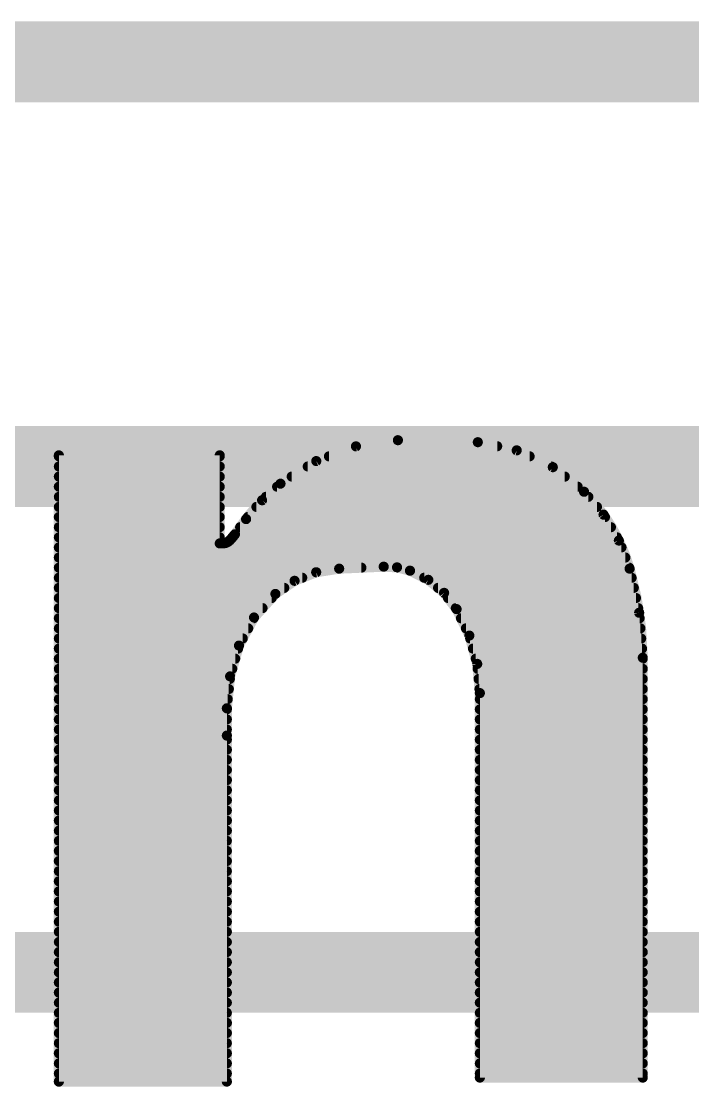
# Model space of a CAD drawing. Extents: x -25 to 82, y -26 to 60.
# Drawn here: x 15.956 to 17.641, y 2.253 to 4.928 of the extents above; entities that cross this region are included whole.
import ezdxf

# ---------------------------------------------------------------- set-up
doc = ezdxf.new("R2010")
doc.units = 0
for name, color, linetype in [('1', 12, 'CONTINUOUS'), ('16', 132, 'CONTINUOUS'), ('21', 53, 'CONTINUOUS')]:
    doc.layers.add(name, color=color, linetype=linetype)

msp = doc.modelspace()

# ---------------------------------------------------------------- linework, layer by layer
at = {"layer": '1', "const_width": 0.2032}
msp.add_lwpolyline([(20.32, 3.81), (14.986, 3.81)], dxfattribs=at)
at = {"layer": '16', "const_width": 0.2032}
for points in [[(9.779, 4.826), (23.876, 4.826)], [(33.02, 2.54), (10.16, 2.54)]]:
    msp.add_lwpolyline(points, dxfattribs=at)
at = {"layer": '21'}
for points, const_width in [([(16.9012, 3.876, 0.1577), (16.6065, 3.7668)], 0.0254), ([(17.1018, 3.871, 0.0335), (16.9012, 3.876)], 0.0254), ([(16.9014, 3.8823, 1), (16.901, 3.8697)], 0.0127), ([(16.9009, 3.8823, 1), (16.9015, 3.8697)], 0.0127), ([(16.9021, 3.8697, 1), (16.9003, 3.8823)], 0.0127), ([(16.9015, 3.8697, 1), (16.9009, 3.8823)], 0.0127), ([(17.1031, 3.8772, 1), (17.1005, 3.8648)], 0.0127), ([(17.3685, 3.7465, 0.1741), (17.1018, 3.871)], 0.0254), ([(17.1024, 3.8773, 1), (17.1012, 3.8647)], 0.0127), ([(17.1012, 3.8647, 1), (17.1024, 3.8773)], 0.0127), ([(17.1016, 3.8647, 1), (17.102, 3.8773)], 0.0127), ([(16.7951, 3.8668, 1), (16.797, 3.8542)], 0.0127), ([(16.798, 3.8672, 1), (16.798, 3.8545)], 0.0127), ([(16.7982, 3.8546, 1), (16.7938, 3.8665)], 0.0127), ([(17.1504, 3.8545, 1), (17.1504, 3.8672)], 0.0127), ([(17.2022, 3.8562, 1), (17.1968, 3.8447)], 0.0127), ([(17.1982, 3.8443, 1), (17.2008, 3.8567)], 0.0127), ([(16.0567, 3.8379, 1), (16.0439, 3.8379)], 0.0127), ([(16.0567, 3.8379, 1), (16.0439, 3.8379)], 0.0127), ([(16.0503, 3.8443, 1), (16.0503, 3.8316)], 0.0127), ([(16.0503, 3.8443, 1), (16.0503, 3.8316)], 0.0127), ([(16.0503, 3.8418, 1), (16.0503, 3.8291)], 0.0127), ([(16.4605, 3.8379, 1), (16.4477, 3.8379)], 0.0127), ([(16.4605, 3.8379, 1), (16.4477, 3.8379)], 0.0127), ([(16.4541, 3.8316, 1), (16.4541, 3.8443)], 0.0127), ([(16.4541, 3.8316, 1), (16.4541, 3.8443)], 0.0127), ([(16.4541, 3.8291, 1), (16.4541, 3.8418)], 0.0127), ([(16.6942, 3.8295, 1), (16.6986, 3.8176)], 0.0127), ([(16.6998, 3.8182, 1), (16.693, 3.8289)], 0.0127), ([(16.7283, 3.8418, 1), (16.7283, 3.8291)], 0.0127), ([(17.2318, 3.8291, 1), (17.2318, 3.8418)], 0.0127), ([(16.0503, 3.8163, 1), (16.0503, 3.8037)], 0.0127), ([(16.4541, 3.8037, 1), (16.4541, 3.8163)], 0.0127), ([(16.6749, 3.8163, 1), (16.6749, 3.8037)], 0.0127), ([(17.2939, 3.8132, 1), (17.2861, 3.8032)], 0.0127), ([(17.2862, 3.8037, 1), (17.2862, 3.8163)], 0.0127), ([(17.2873, 3.8025, 1), (17.2927, 3.814)], 0.0127), ([(16.0503, 3.791, 1), (16.0503, 3.7783)], 0.0127), ([(16.0503, 3.7656, 1), (16.0503, 3.7529)], 0.0127), ([(16.4541, 3.7783, 1), (16.4541, 3.791)], 0.0127), ([(16.4541, 3.7529, 1), (16.4541, 3.7656)], 0.0127), ([(16.6065, 3.7668, 0.0664), (16.5202, 3.6779)], 0.0254), ([(16.5981, 3.7656, 1), (16.5981, 3.7529)], 0.0127), ([(16.6031, 3.7722, 1), (16.6099, 3.7614)], 0.0127), ([(16.6026, 3.7718, 1), (16.6104, 3.7618)], 0.0127), ([(16.6108, 3.7621, 1), (16.6022, 3.7715)], 0.0127), ([(16.6104, 3.7618, 1), (16.6026, 3.7718)], 0.0127), ([(16.6347, 3.791, 1), (16.6347, 3.7783)], 0.0127), ([(17.3201, 3.7783, 1), (17.3201, 3.791)], 0.0127), ([(17.3524, 3.7529, 1), (17.3524, 3.7656)], 0.0127), ([(16.0503, 3.7401, 1), (16.0503, 3.7275)], 0.0127), ([(16.4541, 3.7275, 1), (16.4541, 3.7401)], 0.0127), ([(16.5699, 3.7401, 1), (16.5699, 3.7275)], 0.0127), ([(17.3733, 3.7506, 1), (17.3637, 3.7424)], 0.0127), ([(17.4828, 3.5535, 0.1281), (17.3685, 3.7465)], 0.0254), ([(17.373, 3.751, 1), (17.364, 3.742)], 0.0127), ([(17.364, 3.742, 1), (17.373, 3.751)], 0.0127), ([(17.3646, 3.7415, 1), (17.3724, 3.7515)], 0.0127), ([(17.3793, 3.7275, 1), (17.3793, 3.7401)], 0.0127), ([(16.0503, 3.7147, 1), (16.0503, 3.7021)], 0.0127), ([(16.4541, 3.7021, 1), (16.4541, 3.7147)], 0.0127), ([(16.5461, 3.7147, 1), (16.5461, 3.7021)], 0.0127), ([(16.5561, 3.7299, 1), (16.5647, 3.7205)], 0.0127), ([(16.5652, 3.7211, 1), (16.5556, 3.7293)], 0.0127), ([(17.4009, 3.7021, 1), (17.4009, 3.7147)], 0.0127), ([(16.0503, 3.6894, 1), (16.0503, 3.6767)], 0.0127), ([(16.4541, 3.6767, 1), (16.4541, 3.6894)], 0.0127), ([(16.5245, 3.6894, 1), (16.5245, 3.6767)], 0.0127), ([(17.4229, 3.6922, 1), (17.4119, 3.6857)], 0.0127), ([(17.4126, 3.6849, 1), (17.4222, 3.6931)], 0.0127), ([(17.4209, 3.6767, 1), (17.4209, 3.6894)], 0.0127), ([(16.0503, 3.6639, 1), (16.0503, 3.6513)], 0.0127), ([(16.4541, 3.6513, 1), (16.4541, 3.6639)], 0.0127), ([(16.5202, 3.6779, 0.0022), (16.4922, 3.6398)], 0.0254), ([(16.5053, 3.6639, 1), (16.5053, 3.6513)], 0.0127), ([(16.5154, 3.682, 1), (16.525, 3.6738)], 0.0127), ([(16.5151, 3.6817, 1), (16.5253, 3.6741)], 0.0127), ([(16.5253, 3.6741, 1), (16.5151, 3.6817)], 0.0127), ([(16.5253, 3.6741, 1), (16.5151, 3.6817)], 0.0127), ([(17.436, 3.6513, 1), (17.436, 3.6639)], 0.0127), ([(16.0503, 3.6385, 1), (16.0503, 3.6259)], 0.0127), ([(16.4541, 3.6259, 1), (16.4541, 3.6385)], 0.0127), ([(16.4795, 3.6246, 0.0333), (16.4922, 3.6398)], 0.0254), ([(16.4858, 3.6385, 1), (16.4858, 3.6259)], 0.0127), ([(16.4871, 3.6436, 1), (16.4973, 3.636)], 0.0127), ([(16.4871, 3.6435, 1), (16.4973, 3.6361)], 0.0127), ([(16.4973, 3.6361, 1), (16.4871, 3.6435)], 0.0127), ([(16.4971, 3.6357, 1), (16.4873, 3.6439)], 0.0127), ([(17.451, 3.6259, 1), (17.451, 3.6385)], 0.0127), ([(16.0503, 3.6132, 1), (16.0503, 3.6005)], 0.0127), ([(16.4477, 3.617, 1), (16.4605, 3.617)], 0.0127), ([(16.4477, 3.617, 1), (16.4605, 3.617)], 0.0127), ([(16.4541, 3.6233, 1), (16.4541, 3.6107)], 0.0127), ([(16.4541, 3.6233, 1), (16.4541, 3.6107)], 0.0127), ([(16.4617, 3.617, 0.205), (16.4795, 3.6246)], 0.0254), ([(16.4604, 3.6232, 1), (16.463, 3.6108)], 0.0127), ([(16.4617, 3.6233, 1), (16.4617, 3.6107)], 0.0127), ([(16.4617, 3.6107, 1), (16.4617, 3.6233)], 0.0127), ([(16.4617, 3.6107, 1), (16.4617, 3.6233)], 0.0127), ([(16.4678, 3.6242, 1), (16.475, 3.6138)], 0.0127), ([(16.4726, 3.6128, 1), (16.4701, 3.6252)], 0.0127), ([(16.4749, 3.629, 1), (16.4841, 3.6202)], 0.0127), ([(16.4746, 3.6287, 1), (16.4844, 3.6205)], 0.0127), ([(16.4841, 3.6202, 1), (16.4749, 3.629)], 0.0127), ([(16.4831, 3.6194, 1), (16.4759, 3.6298)], 0.0127), ([(17.4618, 3.6263, 1), (17.4499, 3.6218)], 0.0127), ([(17.4504, 3.6208, 1), (17.4613, 3.6273)], 0.0127), ([(17.4624, 3.6005, 1), (17.4624, 3.6132)], 0.0127), ([(16.0503, 3.5878, 1), (16.0503, 3.5751)], 0.0127), ([(17.4721, 3.5751, 1), (17.4721, 3.5878)], 0.0127), ([(16.0503, 3.5623, 1), (16.0503, 3.5497)], 0.0127), ([(16.7538, 3.5535, 0.1688), (16.5938, 3.49)], 0.0254), ([(16.7538, 3.5535, 0.0006), (16.8656, 3.5585)], 0.0254), ([(16.7535, 3.5598, 1), (16.7541, 3.5472)], 0.0127), ([(16.7535, 3.5598, 1), (16.7541, 3.5472)], 0.0127), ([(16.7548, 3.5472, 1), (16.7528, 3.5598)], 0.0127), ([(16.7541, 3.5472, 1), (16.7535, 3.5598)], 0.0127), ([(16.8097, 3.5497, 1), (16.8097, 3.5623)], 0.0127), ([(16.9316, 3.5484, 0.0992), (16.8656, 3.5585)], 0.0254), ([(16.8659, 3.5648, 1), (16.8653, 3.5522)], 0.0127), ([(16.8653, 3.5648, 1), (16.8659, 3.5522)], 0.0127), ([(16.8659, 3.5522, 1), (16.8653, 3.5648)], 0.0127), ([(16.8659, 3.5522, 1), (16.8653, 3.5648)], 0.0127), ([(16.9007, 3.5629, 1), (16.8975, 3.5506)], 0.0127), ([(16.9019, 3.5623, 1), (16.9019, 3.5497)], 0.0127), ([(16.8988, 3.5504, 1), (16.8994, 3.5631)], 0.0127), ([(16.9344, 3.5541, 1), (16.9288, 3.5427)], 0.0127), ([(17.0485, 3.4519, 0.1719), (16.9316, 3.5484)], 0.0254), ([(16.9338, 3.5544, 1), (16.9294, 3.5424)], 0.0127), ([(16.9294, 3.5424, 1), (16.9338, 3.5544)], 0.0127), ([(16.93, 3.5422, 1), (16.9332, 3.5546)], 0.0127), ([(17.489, 3.5548, 1), (17.4766, 3.5522)], 0.0127), ([(17.5158, 3.3299, 0.0668), (17.4828, 3.5535)], 0.0254), ([(17.4889, 3.5553, 1), (17.4767, 3.5517)], 0.0127), ([(17.4767, 3.5517, 1), (17.4889, 3.5553)], 0.0127), ([(17.4769, 3.5512, 1), (17.4887, 3.5558)], 0.0127), ([(17.4818, 3.5497, 1), (17.4818, 3.5623)], 0.0127), ([(16.0503, 3.537, 1), (16.0503, 3.5243)], 0.0127), ([(16.6396, 3.5289, 1), (16.6443, 3.5171)], 0.0127), ([(16.6455, 3.5177, 1), (16.6383, 3.5282)], 0.0127), ([(16.6611, 3.5243, 1), (16.6611, 3.537)], 0.0127), ([(16.6952, 3.5508, 1), (16.6971, 3.5382)], 0.0127), ([(16.6985, 3.5386, 1), (16.6938, 3.5504)], 0.0127), ([(16.9673, 3.537, 1), (16.9673, 3.5243)], 0.0127), ([(16.9816, 3.5303, 1), (16.9736, 3.5205)], 0.0127), ([(16.9748, 3.5198, 1), (16.9804, 3.5311)], 0.0127), ([(17.4878, 3.5243, 1), (17.4878, 3.537)], 0.0127), ([(16.0503, 3.5116, 1), (16.0503, 3.4989)], 0.0127), ([(16.616, 3.4989, 1), (16.616, 3.5116)], 0.0127), ([(17.0021, 3.5116, 1), (17.0021, 3.4989)], 0.0127), ([(17.0223, 3.4966, 1), (17.0122, 3.4888)], 0.0127), ([(17.0132, 3.4878, 1), (17.0213, 3.4976)], 0.0127), ([(17.4933, 3.4989, 1), (17.4933, 3.5116)], 0.0127), ([(16.0503, 3.4861, 1), (16.0503, 3.4735)], 0.0127), ([(16.5938, 3.49, 0.1229), (16.5024, 3.3604)], 0.0254), ([(16.5846, 3.4735, 1), (16.5846, 3.4861)], 0.0127), ([(16.5902, 3.4952, 1), (16.5974, 3.4848)], 0.0127), ([(16.5897, 3.4948, 1), (16.5979, 3.4852)], 0.0127), ([(16.5985, 3.4857, 1), (16.5891, 3.4943)], 0.0127), ([(16.5979, 3.4852, 1), (16.5897, 3.4948)], 0.0127), ([(17.0271, 3.4861, 1), (17.0271, 3.4735)], 0.0127), ([(17.4988, 3.4735, 1), (17.4988, 3.4861)], 0.0127), ([(16.0503, 3.4607, 1), (16.0503, 3.4481)], 0.0127), ([(16.5615, 3.4481, 1), (16.5615, 3.4607)], 0.0127), ([(17.0466, 3.4607, 1), (17.0466, 3.4481)], 0.0127), ([(17.0542, 3.4547, 1), (17.0428, 3.4491)], 0.0127), ([(17.1069, 3.241, 0.136), (17.0485, 3.4519)], 0.0254), ([(17.0539, 3.4552, 1), (17.0431, 3.4486)], 0.0127), ([(17.0431, 3.4486, 1), (17.0539, 3.4552)], 0.0127), ([(17.0435, 3.448, 1), (17.0535, 3.4558)], 0.0127), ([(17.5131, 3.4433, 1), (17.5004, 3.4423)], 0.0127), ([(17.5006, 3.4415, 1), (17.513, 3.4441)], 0.0127), ([(17.5043, 3.4481, 1), (17.5043, 3.4607)], 0.0127), ([(16.0503, 3.4354, 1), (16.0503, 3.4227)], 0.0127), ([(16.5354, 3.4351, 1), (16.5448, 3.4266)], 0.0127), ([(16.5457, 3.4278, 1), (16.5345, 3.4338)], 0.0127), ([(16.5392, 3.4227, 1), (16.5392, 3.4354)], 0.0127), ([(17.0596, 3.4354, 1), (17.0596, 3.4227)], 0.0127), ([(17.5079, 3.4227, 1), (17.5079, 3.4354)], 0.0127), ([(16.0503, 3.4099, 1), (16.0503, 3.3973)], 0.0127), ([(16.5256, 3.3973, 1), (16.5256, 3.4099)], 0.0127), ([(17.0719, 3.4099, 1), (17.0719, 3.3973)], 0.0127), ([(17.0867, 3.3872, 1), (17.0745, 3.3838)], 0.0127), ([(17.5099, 3.3973, 1), (17.5099, 3.4099)], 0.0127), ([(16.0503, 3.3845, 1), (16.0503, 3.3719)], 0.0127), ([(16.5024, 3.3604, 0.0895), (16.4719, 3.2029)], 0.0254), ([(16.5085, 3.3586, 1), (16.4963, 3.3622)], 0.0127), ([(16.5083, 3.3581, 1), (16.4965, 3.3627)], 0.0127), ([(16.5119, 3.3719, 1), (16.5119, 3.3845)], 0.0127), ([(17.0749, 3.3827, 1), (17.0863, 3.3883)], 0.0127), ([(17.0826, 3.3845, 1), (17.0826, 3.3719)], 0.0127), ([(17.5119, 3.3719, 1), (17.5119, 3.3845)], 0.0127), ([(16.0503, 3.3592, 1), (16.0503, 3.3465)], 0.0127), ([(16.4968, 3.3634, 1), (16.508, 3.3574)], 0.0127), ([(16.4965, 3.3627, 1), (16.5083, 3.3581)], 0.0127), ([(16.5002, 3.3465, 1), (16.5002, 3.3592)], 0.0127), ([(17.0897, 3.3592, 1), (17.0897, 3.3465)], 0.0127), ([(17.514, 3.3465, 1), (17.514, 3.3592)], 0.0127), ([(16.0503, 3.3338, 1), (16.0503, 3.3211)], 0.0127), ([(16.4929, 3.3211, 1), (16.4929, 3.3338)], 0.0127), ([(17.0967, 3.3338, 1), (17.0967, 3.3211)], 0.0127), ([(17.1066, 3.315, 1), (17.094, 3.3139)], 0.0127), ([(17.0942, 3.3127, 1), (17.1064, 3.3161)], 0.0127), ([(17.5222, 3.3299, 1), (17.5095, 3.3299)], 0.0127), ([(17.5222, 3.3299, 1), (17.5095, 3.3299)], 0.0127), ([(17.5095, 3.3294, 1), (17.5221, 3.3304)], 0.0127), ([(17.5095, 3.3298, 1), (17.5221, 3.33)], 0.0127), ([(17.5158, 3.3211, 1), (17.5158, 3.3338)], 0.0127), ([(16.0503, 3.3083, 1), (16.0503, 3.2957)], 0.0127), ([(16.4864, 3.2824, 1), (16.4738, 3.2837)], 0.0127), ([(16.474, 3.2848, 1), (16.4862, 3.2813)], 0.0127), ([(16.4856, 3.2957, 1), (16.4856, 3.3083)], 0.0127), ([(17.1014, 3.3083, 1), (17.1014, 3.2957)], 0.0127), ([(17.5158, 3.2957, 1), (17.5158, 3.3083)], 0.0127), ([(16.0503, 3.283, 1), (16.0503, 3.2703)], 0.0127), ([(16.0503, 3.2576, 1), (16.0503, 3.2449)], 0.0127), ([(16.4769, 3.2449, 1), (16.4769, 3.2576)], 0.0127), ([(16.4794, 3.2703, 1), (16.4794, 3.283)], 0.0127), ([(17.1037, 3.283, 1), (17.1037, 3.2703)], 0.0127), ([(17.106, 3.2576, 1), (17.106, 3.2449)], 0.0127), ([(17.5158, 3.2703, 1), (17.5158, 3.283)], 0.0127), ([(17.5158, 3.2449, 1), (17.5158, 3.2576)], 0.0127), ([(16.0503, 3.2321, 1), (16.0503, 3.2195)], 0.0127), ([(16.4742, 3.2195, 1), (16.4742, 3.2321)], 0.0127), ([(17.1133, 3.241, 1), (17.1005, 3.241)], 0.0127), ([(17.1133, 3.241, 1), (17.1005, 3.241)], 0.0127), ([(17.1006, 3.2404, 1), (17.1132, 3.2416)], 0.0127), ([(17.1006, 3.241, 1), (17.1132, 3.241)], 0.0127), ([(17.1069, 3.2321, 1), (17.1069, 3.2195)], 0.0127), ([(17.5158, 3.2195, 1), (17.5158, 3.2321)], 0.0127), ([(16.0503, 3.2067, 1), (16.0503, 3.1941)], 0.0127), ([(16.4719, 3.2029, 0.0064), (16.4719, 3.1344)], 0.0254), ([(16.4783, 3.2029, 1), (16.4656, 3.2029)], 0.0127), ([(16.4782, 3.2028, 1), (16.4656, 3.203)], 0.0127), ([(16.4656, 3.2035, 1), (16.4782, 3.2023)], 0.0127), ([(16.4719, 3.1941, 1), (16.4719, 3.2067)], 0.0127), ([(17.1069, 3.2067, 1), (17.1069, 3.1941)], 0.0127), ([(17.5158, 3.1941, 1), (17.5158, 3.2067)], 0.0127), ([(16.0503, 3.1814, 1), (16.0503, 3.1687)], 0.0127), ([(16.4656, 3.203, 1), (16.4782, 3.2028)], 0.0127), ([(16.4719, 3.1687, 1), (16.4719, 3.1814)], 0.0127), ([(17.1069, 3.1814, 1), (17.1069, 3.1687)], 0.0127), ([(17.5158, 3.1687, 1), (17.5158, 3.1814)], 0.0127), ([(16.0503, 3.1559, 1), (16.0503, 3.1433)], 0.0127), ([(16.4719, 3.1433, 1), (16.4719, 3.1559)], 0.0127), ([(17.1069, 3.1559, 1), (17.1069, 3.1433)], 0.0127), ([(17.5158, 3.1433, 1), (17.5158, 3.1559)], 0.0127), ([(16.0503, 3.1305, 1), (16.0503, 3.1179)], 0.0127), ([(16.4783, 3.1344, 1), (16.4656, 3.1344)], 0.0127), ([(16.4656, 3.1343, 1), (16.4782, 3.1345)], 0.0127), ([(16.4719, 3.1179, 1), (16.4719, 3.1305)], 0.0127), ([(17.1069, 3.1305, 1), (17.1069, 3.1179)], 0.0127), ([(17.5158, 3.1179, 1), (17.5158, 3.1305)], 0.0127), ([(16.0503, 3.1052, 1), (16.0503, 3.0925)], 0.0127), ([(16.4719, 3.0925, 1), (16.4719, 3.1052)], 0.0127), ([(17.1069, 3.1052, 1), (17.1069, 3.0925)], 0.0127), ([(17.5158, 3.0925, 1), (17.5158, 3.1052)], 0.0127), ([(16.0503, 3.0798, 1), (16.0503, 3.0671)], 0.0127), ([(16.4719, 3.0671, 1), (16.4719, 3.0798)], 0.0127), ([(17.1069, 3.0798, 1), (17.1069, 3.0671)], 0.0127), ([(17.5158, 3.0671, 1), (17.5158, 3.0798)], 0.0127), ([(16.0503, 3.0543, 1), (16.0503, 3.0417)], 0.0127), ([(16.4719, 3.0417, 1), (16.4719, 3.0543)], 0.0127), ([(17.1069, 3.0543, 1), (17.1069, 3.0417)], 0.0127), ([(17.5158, 3.0417, 1), (17.5158, 3.0543)], 0.0127), ([(16.0503, 3.029, 1), (16.0503, 3.0163)], 0.0127), ([(16.4719, 3.0163, 1), (16.4719, 3.029)], 0.0127), ([(17.1069, 3.029, 1), (17.1069, 3.0163)], 0.0127), ([(17.5158, 3.0163, 1), (17.5158, 3.029)], 0.0127), ([(16.0503, 3.0036, 1), (16.0503, 2.9909)], 0.0127), ([(16.4719, 2.9909, 1), (16.4719, 3.0036)], 0.0127), ([(17.1069, 3.0036, 1), (17.1069, 2.9909)], 0.0127), ([(17.5158, 2.9909, 1), (17.5158, 3.0036)], 0.0127), ([(16.0503, 2.9781, 1), (16.0503, 2.9655)], 0.0127), ([(16.4719, 2.9655, 1), (16.4719, 2.9781)], 0.0127), ([(17.1069, 2.9781, 1), (17.1069, 2.9655)], 0.0127), ([(17.5158, 2.9655, 1), (17.5158, 2.9781)], 0.0127), ([(16.0503, 2.9527, 1), (16.0503, 2.9401)], 0.0127), ([(16.4719, 2.9401, 1), (16.4719, 2.9527)], 0.0127), ([(17.1069, 2.9527, 1), (17.1069, 2.9401)], 0.0127), ([(17.5158, 2.9401, 1), (17.5158, 2.9527)], 0.0127), ([(16.0503, 2.9274, 1), (16.0503, 2.9147)], 0.0127), ([(16.4719, 2.9147, 1), (16.4719, 2.9274)], 0.0127), ([(17.1069, 2.9274, 1), (17.1069, 2.9147)], 0.0127), ([(17.5158, 2.9147, 1), (17.5158, 2.9274)], 0.0127), ([(16.0503, 2.9019, 1), (16.0503, 2.8893)], 0.0127), ([(16.4719, 2.8893, 1), (16.4719, 2.9019)], 0.0127), ([(17.1069, 2.9019, 1), (17.1069, 2.8893)], 0.0127), ([(17.5158, 2.8893, 1), (17.5158, 2.9019)], 0.0127), ([(16.0503, 2.8765, 1), (16.0503, 2.8639)], 0.0127), ([(16.4719, 2.8639, 1), (16.4719, 2.8765)], 0.0127), ([(17.1069, 2.8765, 1), (17.1069, 2.8639)], 0.0127), ([(17.5158, 2.8639, 1), (17.5158, 2.8765)], 0.0127), ([(16.0503, 2.8512, 1), (16.0503, 2.8385)], 0.0127), ([(16.4719, 2.8385, 1), (16.4719, 2.8512)], 0.0127), ([(17.1069, 2.8512, 1), (17.1069, 2.8385)], 0.0127), ([(17.5158, 2.8385, 1), (17.5158, 2.8512)], 0.0127), ([(16.0503, 2.8258, 1), (16.0503, 2.8131)], 0.0127), ([(16.4719, 2.8131, 1), (16.4719, 2.8258)], 0.0127), ([(17.1069, 2.8258, 1), (17.1069, 2.8131)], 0.0127), ([(17.5158, 2.8131, 1), (17.5158, 2.8258)], 0.0127), ([(16.0503, 2.8003, 1), (16.0503, 2.7877)], 0.0127), ([(16.4719, 2.7877, 1), (16.4719, 2.8003)], 0.0127), ([(17.1069, 2.8003, 1), (17.1069, 2.7877)], 0.0127), ([(17.5158, 2.7877, 1), (17.5158, 2.8003)], 0.0127), ([(16.0503, 2.775, 1), (16.0503, 2.7623)], 0.0127), ([(16.0503, 2.7496, 1), (16.0503, 2.7369)], 0.0127), ([(16.4719, 2.7623, 1), (16.4719, 2.775)], 0.0127), ([(16.4719, 2.7369, 1), (16.4719, 2.7496)], 0.0127), ([(17.1069, 2.775, 1), (17.1069, 2.7623)], 0.0127), ([(17.1069, 2.7496, 1), (17.1069, 2.7369)], 0.0127), ([(17.5158, 2.7623, 1), (17.5158, 2.775)], 0.0127), ([(17.5158, 2.7369, 1), (17.5158, 2.7496)], 0.0127), ([(16.0503, 2.7241, 1), (16.0503, 2.7115)], 0.0127), ([(16.4719, 2.7115, 1), (16.4719, 2.7241)], 0.0127), ([(17.1069, 2.7241, 1), (17.1069, 2.7115)], 0.0127), ([(17.5158, 2.7115, 1), (17.5158, 2.7241)], 0.0127), ([(16.0503, 2.6987, 1), (16.0503, 2.6861)], 0.0127), ([(16.4719, 2.6861, 1), (16.4719, 2.6987)], 0.0127), ([(17.1069, 2.6987, 1), (17.1069, 2.6861)], 0.0127), ([(17.5158, 2.6861, 1), (17.5158, 2.6987)], 0.0127), ([(16.0503, 2.6734, 1), (16.0503, 2.6607)], 0.0127), ([(16.4719, 2.6607, 1), (16.4719, 2.6734)], 0.0127), ([(17.1069, 2.6734, 1), (17.1069, 2.6607)], 0.0127), ([(17.5158, 2.6607, 1), (17.5158, 2.6734)], 0.0127), ([(16.0503, 2.6479, 1), (16.0503, 2.6353)], 0.0127), ([(16.4719, 2.6353, 1), (16.4719, 2.6479)], 0.0127), ([(17.1069, 2.6479, 1), (17.1069, 2.6353)], 0.0127), ([(17.5158, 2.6353, 1), (17.5158, 2.6479)], 0.0127), ([(16.0503, 2.6225, 1), (16.0503, 2.6099)], 0.0127), ([(16.4719, 2.6099, 1), (16.4719, 2.6225)], 0.0127), ([(17.1069, 2.6225, 1), (17.1069, 2.6099)], 0.0127), ([(17.5158, 2.6099, 1), (17.5158, 2.6225)], 0.0127), ([(16.0503, 2.5972, 1), (16.0503, 2.5845)], 0.0127), ([(16.4719, 2.5845, 1), (16.4719, 2.5972)], 0.0127), ([(17.1069, 2.5972, 1), (17.1069, 2.5845)], 0.0127), ([(17.5158, 2.5845, 1), (17.5158, 2.5972)], 0.0127), ([(16.0503, 2.5717, 1), (16.0503, 2.5591)], 0.0127), ([(16.4719, 2.5591, 1), (16.4719, 2.5717)], 0.0127), ([(17.1069, 2.5717, 1), (17.1069, 2.5591)], 0.0127), ([(17.5158, 2.5591, 1), (17.5158, 2.5717)], 0.0127), ([(16.0503, 2.5463, 1), (16.0503, 2.5337)], 0.0127), ([(16.4719, 2.5337, 1), (16.4719, 2.5463)], 0.0127), ([(17.1069, 2.5463, 1), (17.1069, 2.5337)], 0.0127), ([(17.5158, 2.5337, 1), (17.5158, 2.5463)], 0.0127), ([(16.0503, 2.521, 1), (16.0503, 2.5083)], 0.0127), ([(16.4719, 2.5083, 1), (16.4719, 2.521)], 0.0127), ([(17.1069, 2.521, 1), (17.1069, 2.5083)], 0.0127), ([(17.5158, 2.5083, 1), (17.5158, 2.521)], 0.0127), ([(16.0503, 2.4956, 1), (16.0503, 2.4829)], 0.0127), ([(16.4719, 2.4829, 1), (16.4719, 2.4956)], 0.0127), ([(17.1069, 2.4956, 1), (17.1069, 2.4829)], 0.0127), ([(17.5158, 2.4829, 1), (17.5158, 2.4956)], 0.0127), ([(16.0503, 2.4701, 1), (16.0503, 2.4575)], 0.0127), ([(16.4719, 2.4575, 1), (16.4719, 2.4701)], 0.0127), ([(17.1069, 2.4701, 1), (17.1069, 2.4575)], 0.0127), ([(17.5158, 2.4575, 1), (17.5158, 2.4701)], 0.0127), ([(16.0503, 2.4447, 1), (16.0503, 2.4321)], 0.0127), ([(16.4719, 2.4321, 1), (16.4719, 2.4447)], 0.0127), ([(17.1069, 2.4447, 1), (17.1069, 2.4321)], 0.0127), ([(17.5158, 2.4321, 1), (17.5158, 2.4447)], 0.0127), ([(16.0503, 2.4194, 1), (16.0503, 2.4067)], 0.0127), ([(16.4719, 2.4067, 1), (16.4719, 2.4194)], 0.0127), ([(17.1069, 2.4194, 1), (17.1069, 2.4067)], 0.0127), ([(17.5158, 2.4067, 1), (17.5158, 2.4194)], 0.0127), ([(16.0503, 2.3939, 1), (16.0503, 2.3813)], 0.0127), ([(16.4719, 2.3813, 1), (16.4719, 2.3939)], 0.0127), ([(17.1069, 2.3939, 1), (17.1069, 2.3813)], 0.0127), ([(17.5158, 2.3813, 1), (17.5158, 2.3939)], 0.0127), ([(16.0503, 2.3685, 1), (16.0503, 2.3559)], 0.0127), ([(16.4719, 2.3559, 1), (16.4719, 2.3685)], 0.0127), ([(17.1069, 2.3685, 1), (17.1069, 2.3559)], 0.0127), ([(17.5158, 2.3559, 1), (17.5158, 2.3685)], 0.0127), ([(16.0503, 2.3432, 1), (16.0503, 2.3305)], 0.0127), ([(16.4719, 2.3305, 1), (16.4719, 2.3432)], 0.0127), ([(17.1069, 2.3432, 1), (17.1069, 2.3305)], 0.0127), ([(17.5158, 2.3305, 1), (17.5158, 2.3432)], 0.0127), ([(16.0503, 2.3177, 1), (16.0503, 2.3051)], 0.0127), ([(16.4719, 2.3051, 1), (16.4719, 2.3177)], 0.0127), ([(17.1069, 2.3177, 1), (17.1069, 2.3051)], 0.0127), ([(17.5158, 2.3051, 1), (17.5158, 2.3177)], 0.0127), ([(16.0503, 2.2923, 1), (16.0503, 2.2797)], 0.0127), ([(16.0503, 2.2721, 1), (16.0503, 2.2594)], 0.0127), ([(16.0503, 2.2721, 1), (16.0503, 2.2594)], 0.0127), ([(16.4719, 2.2797, 1), (16.4719, 2.2923)], 0.0127), ([(16.4719, 2.2594, 1), (16.4719, 2.2721)], 0.0127), ([(16.4719, 2.2594, 1), (16.4719, 2.2721)], 0.0127), ([(17.1005, 2.2758, 1), (17.1133, 2.2758)], 0.0127), ([(17.1005, 2.2758, 1), (17.1133, 2.2758)], 0.0127), ([(17.1069, 2.2923, 1), (17.1069, 2.2797)], 0.0127), ([(17.1069, 2.2822, 1), (17.1069, 2.2695)], 0.0127), ([(17.1069, 2.2822, 1), (17.1069, 2.2695)], 0.0127), ([(17.5095, 2.2758, 1), (17.5222, 2.2758)], 0.0127), ([(17.5095, 2.2758, 1), (17.5222, 2.2758)], 0.0127), ([(17.5158, 2.2797, 1), (17.5158, 2.2923)], 0.0127), ([(17.5158, 2.2695, 1), (17.5158, 2.2822)], 0.0127), ([(17.5158, 2.2695, 1), (17.5158, 2.2822)], 0.0127), ([(16.0439, 2.2657, 1), (16.0567, 2.2657)], 0.0127), ([(16.0439, 2.2657, 1), (16.0567, 2.2657)], 0.0127), ([(16.4656, 2.2657, 1), (16.4783, 2.2657)], 0.0127), ([(16.4656, 2.2657, 1), (16.4783, 2.2657)], 0.0127)]:
    msp.add_lwpolyline(points, format="xyb", dxfattribs=dict(at, const_width=const_width))
at = {"layer": '21', "const_width": 0.0254}
for points in [[(16.796, 3.8605), (16.9012, 3.876)], [(16.9012, 3.876), (17.1018, 3.871)], [(17.1018, 3.871), (17.1995, 3.8505)], [(16.6964, 3.8236), (16.796, 3.8605)], [(16.798, 3.8608), (17.1504, 3.8608)], [(17.1995, 3.8505), (17.29, 3.8082)], [(16.0503, 3.8379), (16.4541, 3.8379)], [(16.0503, 2.2657), (16.0503, 3.8379)], [(16.0503, 2.2657), (16.0503, 3.8379)], [(16.0503, 3.8379), (16.4541, 3.8379)], [(16.0503, 3.8354), (16.4541, 3.8354)], [(16.4541, 3.8379), (16.4541, 3.617)], [(16.4541, 3.8379), (16.4541, 3.617)], [(16.6065, 3.7668), (16.6964, 3.8236)], [(16.7283, 3.8354), (17.2318, 3.8354)], [(16.0503, 3.81), (16.4541, 3.81)], [(16.6749, 3.81), (17.2862, 3.81)], [(17.29, 3.8082), (17.3685, 3.7465)], [(16.0503, 3.7846), (16.4541, 3.7846)], [(16.0503, 3.7592), (16.4541, 3.7592)], [(16.5604, 3.7252), (16.6065, 3.7668)], [(16.5981, 3.7592), (17.3524, 3.7592)], [(16.6347, 3.7846), (17.3201, 3.7846)], [(16.0503, 3.7338), (16.4541, 3.7338)], [(16.5699, 3.7338), (17.3793, 3.7338)], [(17.3685, 3.7465), (17.4174, 3.689)], [(16.0503, 3.7084), (16.4541, 3.7084)], [(16.5202, 3.6779), (16.5604, 3.7252)], [(16.5461, 3.7084), (17.4009, 3.7084)], [(16.0503, 3.683), (16.4541, 3.683)], [(16.5245, 3.683), (17.4209, 3.683)], [(17.4174, 3.689), (17.4559, 3.624)], [(16.0503, 3.6576), (16.4541, 3.6576)], [(16.4922, 3.6398), (16.5202, 3.6779)], [(16.5053, 3.6576), (17.436, 3.6576)], [(16.0503, 3.6322), (16.4541, 3.6322)], [(16.4795, 3.6246), (16.4922, 3.6398)], [(16.4858, 3.6322), (17.451, 3.6322)], [(16.0503, 3.6068), (17.4624, 3.6068)], [(16.4541, 3.617), (16.4617, 3.617)], [(16.4541, 3.617), (16.4617, 3.617)], [(16.4617, 3.617), (16.4714, 3.619)], [(16.4714, 3.619), (16.4795, 3.6246)], [(17.4559, 3.624), (17.4828, 3.5535)], [(16.0503, 3.5814), (17.4721, 3.5814)], [(16.0503, 3.556), (16.8097, 3.556)], [(16.7538, 3.5535), (16.6962, 3.5445)], [(16.8656, 3.5585), (16.7538, 3.5535)], [(16.8991, 3.5567), (16.8656, 3.5585)], [(16.9316, 3.5484), (16.8991, 3.5567)], [(16.9019, 3.556), (17.4818, 3.556)], [(16.9776, 3.5254), (16.9316, 3.5484)], [(17.4828, 3.5535), (17.5068, 3.4428)], [(16.0503, 3.5306), (16.6611, 3.5306)], [(16.6419, 3.523), (16.5938, 3.49)], [(16.6962, 3.5445), (16.6419, 3.523)], [(16.9673, 3.5306), (17.4878, 3.5306)], [(17.0172, 3.4927), (16.9776, 3.5254)], [(16.0503, 3.5052), (16.616, 3.5052)], [(17.0021, 3.5052), (17.4933, 3.5052)], [(17.0485, 3.4519), (17.0172, 3.4927)], [(16.0503, 3.4798), (16.5846, 3.4798)], [(16.5938, 3.49), (16.5401, 3.4308)], [(17.0271, 3.4798), (17.4988, 3.4798)], [(16.0503, 3.4544), (16.5615, 3.4544)], [(17.0466, 3.4544), (17.5043, 3.4544)], [(17.0806, 3.3855), (17.0485, 3.4519)], [(17.5068, 3.4428), (17.5158, 3.3299)], [(16.0503, 3.429), (16.5392, 3.429)], [(16.5401, 3.4308), (16.5024, 3.3604)], [(17.0596, 3.429), (17.5079, 3.429)], [(16.0503, 3.4036), (16.5256, 3.4036)], [(17.0719, 3.4036), (17.5099, 3.4036)], [(17.1003, 3.3144), (17.0806, 3.3855)], [(16.0503, 3.3782), (16.5119, 3.3782)], [(16.5024, 3.3604), (16.4801, 3.283)], [(17.0826, 3.3782), (17.5119, 3.3782)], [(16.0503, 3.3528), (16.5002, 3.3528)], [(17.0897, 3.3528), (17.514, 3.3528)], [(16.0503, 3.3274), (16.4929, 3.3274)], [(17.0967, 3.3274), (17.5158, 3.3274)], [(17.1069, 3.241), (17.1003, 3.3144)], [(17.5158, 3.3299), (17.5158, 2.2758)], [(17.5158, 3.3299), (17.5158, 2.2758)], [(16.0503, 3.302), (16.4856, 3.302)], [(16.4801, 3.283), (16.4719, 3.2029)], [(17.1014, 3.302), (17.5158, 3.302)], [(16.0503, 3.2766), (16.4794, 3.2766)], [(16.0503, 3.2512), (16.4769, 3.2512)], [(17.1037, 3.2766), (17.5158, 3.2766)], [(17.106, 3.2512), (17.5158, 3.2512)], [(16.0503, 3.2258), (16.4742, 3.2258)], [(17.1069, 2.2758), (17.1069, 3.241)], [(17.1069, 2.2758), (17.1069, 3.241)], [(17.1069, 3.2258), (17.5158, 3.2258)], [(16.0503, 3.2004), (16.4719, 3.2004)], [(16.4719, 3.2029), (16.4719, 2.2657)], [(17.1069, 3.2004), (17.5158, 3.2004)], [(16.0503, 3.175), (16.4719, 3.175)], [(17.1069, 3.175), (17.5158, 3.175)], [(16.0503, 3.1496), (16.4719, 3.1496)], [(17.1069, 3.1496), (17.5158, 3.1496)], [(16.0503, 3.1242), (16.4719, 3.1242)], [(16.4719, 3.1344), (16.4719, 2.2657)], [(17.1069, 3.1242), (17.5158, 3.1242)], [(16.0503, 3.0988), (16.4719, 3.0988)], [(17.1069, 3.0988), (17.5158, 3.0988)], [(16.0503, 3.0734), (16.4719, 3.0734)], [(17.1069, 3.0734), (17.5158, 3.0734)], [(16.0503, 3.048), (16.4719, 3.048)], [(17.1069, 3.048), (17.5158, 3.048)], [(16.0503, 3.0226), (16.4719, 3.0226)], [(17.1069, 3.0226), (17.5158, 3.0226)], [(16.0503, 2.9972), (16.4719, 2.9972)], [(17.1069, 2.9972), (17.5158, 2.9972)], [(16.0503, 2.9718), (16.4719, 2.9718)], [(17.1069, 2.9718), (17.5158, 2.9718)], [(16.0503, 2.9464), (16.4719, 2.9464)], [(17.1069, 2.9464), (17.5158, 2.9464)], [(16.0503, 2.921), (16.4719, 2.921)], [(17.1069, 2.921), (17.5158, 2.921)], [(16.0503, 2.8956), (16.4719, 2.8956)], [(17.1069, 2.8956), (17.5158, 2.8956)], [(16.0503, 2.8702), (16.4719, 2.8702)], [(17.1069, 2.8702), (17.5158, 2.8702)], [(16.0503, 2.8448), (16.4719, 2.8448)], [(17.1069, 2.8448), (17.5158, 2.8448)], [(16.0503, 2.8194), (16.4719, 2.8194)], [(17.1069, 2.8194), (17.5158, 2.8194)], [(16.0503, 2.794), (16.4719, 2.794)], [(17.1069, 2.794), (17.5158, 2.794)], [(16.0503, 2.7686), (16.4719, 2.7686)], [(16.0503, 2.7432), (16.4719, 2.7432)], [(17.1069, 2.7686), (17.5158, 2.7686)], [(17.1069, 2.7432), (17.5158, 2.7432)], [(16.0503, 2.7178), (16.4719, 2.7178)], [(17.1069, 2.7178), (17.5158, 2.7178)], [(16.0503, 2.6924), (16.4719, 2.6924)], [(17.1069, 2.6924), (17.5158, 2.6924)], [(16.0503, 2.667), (16.4719, 2.667)], [(17.1069, 2.667), (17.5158, 2.667)], [(16.0503, 2.6416), (16.4719, 2.6416)], [(17.1069, 2.6416), (17.5158, 2.6416)], [(16.0503, 2.6162), (16.4719, 2.6162)], [(17.1069, 2.6162), (17.5158, 2.6162)], [(16.0503, 2.5908), (16.4719, 2.5908)], [(17.1069, 2.5908), (17.5158, 2.5908)], [(16.0503, 2.5654), (16.4719, 2.5654)], [(17.1069, 2.5654), (17.5158, 2.5654)], [(16.0503, 2.54), (16.4719, 2.54)], [(17.1069, 2.54), (17.5158, 2.54)], [(16.0503, 2.5146), (16.4719, 2.5146)], [(17.1069, 2.5146), (17.5158, 2.5146)], [(16.0503, 2.4892), (16.4719, 2.4892)], [(17.1069, 2.4892), (17.5158, 2.4892)], [(16.0503, 2.4638), (16.4719, 2.4638)], [(17.1069, 2.4638), (17.5158, 2.4638)], [(16.0503, 2.4384), (16.4719, 2.4384)], [(17.1069, 2.4384), (17.5158, 2.4384)], [(16.0503, 2.413), (16.4719, 2.413)], [(17.1069, 2.413), (17.5158, 2.413)], [(16.0503, 2.3876), (16.4719, 2.3876)], [(17.1069, 2.3876), (17.5158, 2.3876)], [(16.0503, 2.3622), (16.4719, 2.3622)], [(17.1069, 2.3622), (17.5158, 2.3622)], [(16.0503, 2.3368), (16.4719, 2.3368)], [(17.1069, 2.3368), (17.5158, 2.3368)], [(16.0503, 2.3114), (16.4719, 2.3114)], [(17.1069, 2.3114), (17.5158, 2.3114)], [(16.0503, 2.286), (16.4719, 2.286)], [(16.4719, 2.2657), (16.0503, 2.2657)], [(16.4719, 2.2657), (16.0503, 2.2657)], [(17.1069, 2.286), (17.5158, 2.286)], [(17.5158, 2.2758), (17.1069, 2.2758)], [(17.5158, 2.2758), (17.1069, 2.2758)]]:
    msp.add_lwpolyline(points, dxfattribs=at)

doc.saveas('drawing.dxf')
